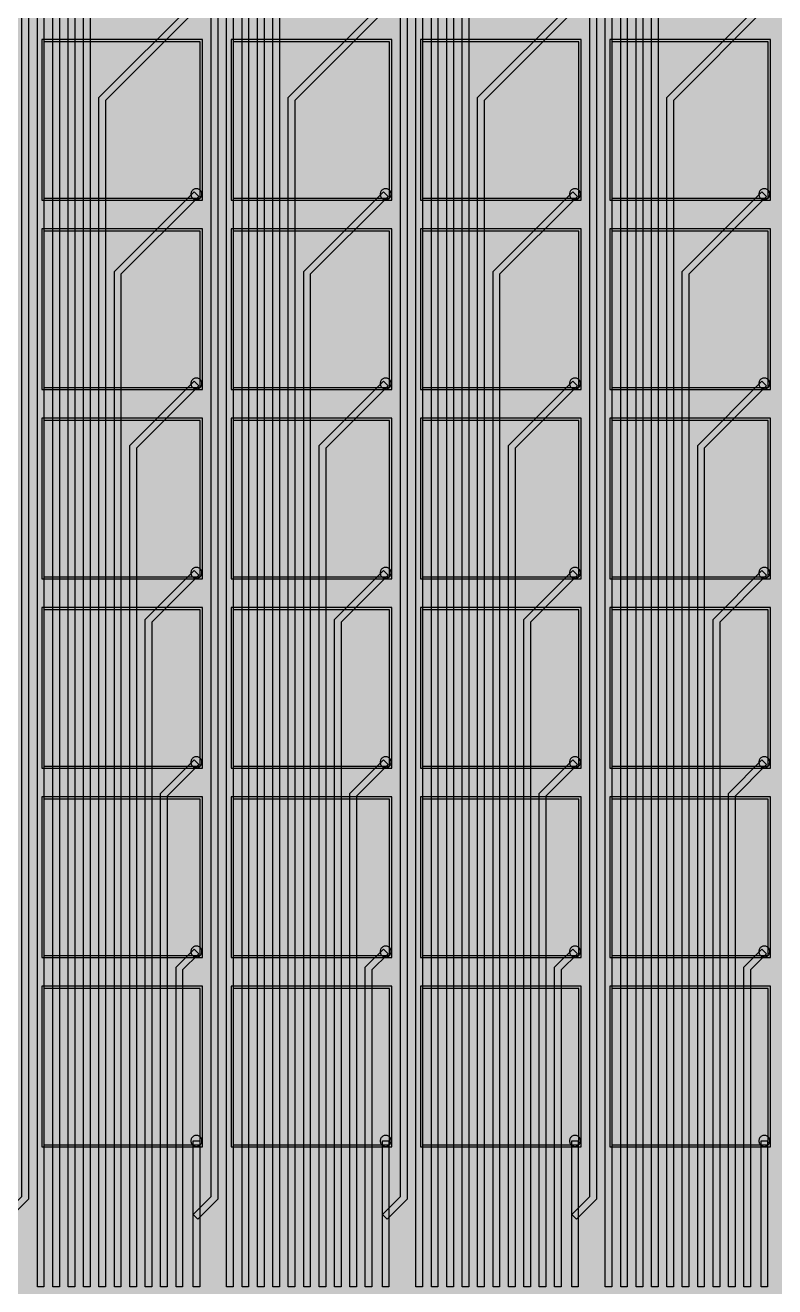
# Model space of a CAD drawing. Header units: metres. Extents: x -7220 to 10980, y -29667 to 1833.
# Drawn here: x 422 to 763, y 430 to 1003 of the extents above; entities that cross this region are included whole.
import ezdxf

# ---------------------------------------------------------------- set-up
doc = ezdxf.new("R2010")
doc.units = ezdxf.units.M
for name, color, linetype in [('Etching', 1, 'CONTINUOUS'), ('EtchingPad', 2, 'CONTINUOUS'), ('Metal1', 4, 'CONTINUOUS'), ('Metal2', 3, 'CONTINUOUS'), ('Polyimide', 7, 'CONTINUOUS')]:
    doc.layers.add(name, color=color, linetype=linetype)

msp = doc.modelspace()

# ---------------------------------------------------------------- hatches: boundary and pattern name
at = {"layer": 'Polyimide'}
msp.add_hatch(color=7, dxfattribs=at).paths.add_polyline_path([(4099.45, -13861.55), (4142.64, -14152.77), (4214.18, -14438.35), (4313.36, -14715.55), (4439.24, -14981.69), (4590.59, -15234.21), (4765.97, -15470.68), (4963.68, -15688.82), (5181.82, -15886.53), (5418.29, -16061.91), (5670.81, -16213.26), (5936.95, -16339.14), (6214.15, -16438.32), (6499.73, -16509.85), (6790.95, -16553.05), (7085, -16567.5), (9980.38, -16567.5), (10058.79, -16571.35), (10136.45, -16582.87), (10212.6, -16601.95), (10286.52, -16628.4), (10357.49, -16661.96), (10424.83, -16702.32), (10487.89, -16749.09), (10546.06, -16801.81), (10598.78, -16859.98), (10645.55, -16923.04), (10685.91, -16990.38), (10719.48, -17061.35), (10745.93, -17135.27), (10765, -17211.43), (10776.52, -17289.08), (10780.38, -17367.5), (10780.38, -21957.3), (10741.61, -22012.91), (10705.97, -22070.59), (10673.58, -22130.14), (10644.53, -22191.39), (10618.92, -22254.16), (10596.82, -22318.25), (10578.3, -22383.46), (10563.41, -22449.6), (10552.21, -22516.46), (10544.72, -22583.84), (10540.97, -22651.53), (10540.97, -22719.32), (10544.72, -22787.01), (10552.21, -22854.38), (10563.41, -22921.24), (10578.3, -22987.38), (10596.82, -23052.6), (10618.92, -23116.68), (10644.53, -23179.45), (10673.58, -23240.71), (10705.97, -23300.26), (10741.61, -23357.93), (10780.38, -23413.54), (10780.38, -28667.5), (10776.52, -28745.91), (10765, -28823.57), (10745.93, -28899.73), (10719.48, -28973.65), (10685.91, -29044.62), (10645.55, -29111.96), (10598.78, -29175.01), (10546.06, -29233.19), (10487.89, -29285.91), (10424.83, -29332.68), (10357.49, -29373.04), (10286.52, -29406.6), (10212.6, -29433.05), (10136.45, -29452.13), (10058.79, -29463.65), (9980.38, -29467.5), (-6219.63, -29467.5), (-6298.04, -29463.65), (-6375.7, -29452.13), (-6451.85, -29433.05), (-6525.77, -29406.6), (-6596.74, -29373.04), (-6664.08, -29332.68), (-6727.14, -29285.91), (-6785.31, -29233.19), (-6838.03, -29175.01), (-6884.8, -29111.96), (-6925.16, -29044.62), (-6958.73, -28973.65), (-6985.18, -28899.73), (-7004.25, -28823.57), (-7015.77, -28745.91), (-7019.63, -28667.5), (-7019.63, -23426.32), (-6979.36, -23370.07), (-6942.33, -23311.63), (-6908.66, -23251.2), (-6878.45, -23188.96), (-6851.81, -23125.12), (-6828.81, -23059.88), (-6809.53, -22993.44), (-6794.04, -22926.02), (-6782.37, -22857.83), (-6774.57, -22789.09), (-6770.67, -22720.02), (-6770.67, -22650.84), (-6774.57, -22581.77), (-6782.37, -22513.03), (-6794.04, -22444.84), (-6809.53, -22377.42), (-6828.81, -22310.98), (-6851.81, -22245.74), (-6878.45, -22181.89), (-6908.66, -22119.66), (-6942.33, -22059.22), (-6979.36, -22000.79), (-7019.63, -21944.54), (-7019.63, -17367.5), (-7015.77, -17289.08), (-7004.25, -17211.43), (-6985.18, -17135.27), (-6958.73, -17061.35), (-6925.16, -16990.38), (-6884.8, -16923.04), (-6838.03, -16859.98), (-6785.31, -16801.81), (-6727.14, -16749.09), (-6664.08, -16702.32), (-6596.74, -16661.96), (-6525.77, -16628.4), (-6451.85, -16601.95), (-6375.7, -16582.87), (-6298.04, -16571.35), (-6219.63, -16567.5), (-3314, -16567.5), (-3019.95, -16553.05), (-2728.73, -16509.85), (-2443.15, -16438.32), (-2165.95, -16339.14), (-1899.81, -16213.26), (-1647.29, -16061.91), (-1410.82, -15886.53), (-1192.68, -15688.82), (-994.97, -15470.68), (-819.59, -15234.21), (-668.24, -14981.69), (-542.36, -14715.55), (-443.18, -14438.35), (-371.64, -14152.77), (-328.45, -13861.55), (-314, -13567.5), (-314, -13373.48), (-317.45, -13328.11), (-327.72, -13283.78), (-344.58, -13241.52), (-367.63, -13202.3), (-396.35, -13167.01), (-430.08, -13136.47), (-468.03, -13111.38), (-509.35, -13092.32), (-509.35, -13092.32), (-578.18, -13061.27), (-642.2, -13021.24), (-700.26, -12972.96), (-751.3, -12917.31), (-794.39, -12855.3), (-828.74, -12788.06), (-853.73, -12716.8), (-868.91, -12642.84), (-874, -12567.5), (-868.91, -12492.16), (-853.73, -12418.19), (-828.74, -12346.94), (-794.39, -12279.7), (-751.3, -12217.69), (-700.26, -12162.04), (-642.2, -12113.76), (-578.18, -12073.73), (-509.35, -12042.68), (-509.35, -12042.68), (-468.03, -12023.62), (-430.08, -11998.53), (-396.35, -11967.99), (-367.63, -11932.7), (-344.58, -11893.47), (-327.72, -11851.21), (-317.45, -11806.89), (-314, -11761.52), (-314, -11074.31), (-317.45, -11028.94), (-327.72, -10984.62), (-344.58, -10942.36), (-367.63, -10903.13), (-396.35, -10867.84), (-430.08, -10837.3), (-468.03, -10812.21), (-509.35, -10793.16), (-509.35, -10793.16), (-578.18, -10762.1), (-642.2, -10722.07), (-700.26, -10673.8), (-751.3, -10618.15), (-794.39, -10556.13), (-828.74, -10488.89), (-853.73, -10417.64), (-868.91, -10343.67), (-874, -10268.33), (-868.91, -10192.99), (-853.73, -10119.03), (-828.74, -10047.77), (-794.39, -9980.53), (-751.3, -9918.52), (-700.26, -9862.87), (-642.2, -9814.59), (-578.18, -9774.56), (-509.35, -9743.51), (-509.35, -9743.51), (-468.03, -9724.45), (-430.08, -9699.36), (-396.35, -9668.82), (-367.63, -9633.53), (-344.58, -9594.31), (-327.72, -9552.05), (-317.45, -9507.72), (-314, -9462.35), (-314, -8775.14), (-317.45, -8729.78), (-327.72, -8685.45), (-344.58, -8643.19), (-367.63, -8603.96), (-396.35, -8568.68), (-430.08, -8538.14), (-468.03, -8513.05), (-509.35, -8493.99), (-509.35, -8493.99), (-578.18, -8462.94), (-642.2, -8422.91), (-700.26, -8374.63), (-751.3, -8318.98), (-794.39, -8256.97), (-828.74, -8189.73), (-853.73, -8118.47), (-868.91, -8044.5), (-874, -7969.17), (-868.91, -7893.83), (-853.73, -7819.86), (-828.74, -7748.61), (-794.39, -7681.36), (-751.3, -7619.35), (-700.26, -7563.7), (-642.2, -7515.42), (-578.18, -7475.4), (-509.35, -7444.34), (-509.35, -7444.34), (-468.03, -7425.28), (-430.08, -7400.2), (-396.35, -7369.66), (-367.63, -7334.37), (-344.58, -7295.14), (-327.72, -7252.88), (-317.45, -7208.56), (-314, -7163.19), (-314, -6475.98), (-317.45, -6430.61), (-327.72, -6386.29), (-344.58, -6344.02), (-367.63, -6304.8), (-396.35, -6269.51), (-430.08, -6238.97), (-468.03, -6213.88), (-509.35, -6194.82), (-509.35, -6194.82), (-578.18, -6163.77), (-642.2, -6123.74), (-700.26, -6075.46), (-751.3, -6019.81), (-794.39, -5957.8), (-828.74, -5890.56), (-853.73, -5819.31), (-868.91, -5745.34), (-874, -5670), (-868.91, -5594.66), (-853.73, -5520.69), (-828.74, -5449.44), (-794.39, -5382.2), (-751.3, -5320.19), (-700.26, -5264.54), (-642.2, -5216.26), (-578.18, -5176.23), (-509.35, -5145.18), (-509.35, -5145.18), (-468.03, -5126.12), (-430.08, -5101.03), (-396.35, -5070.49), (-367.63, -5035.2), (-344.58, -4995.98), (-327.72, -4953.71), (-317.45, -4909.39), (-314, -4864.02), (-314, 380), (-314, 1532.5), (-269, 1532.5), (-268.78, 1525.63), (-268.1, 1518.79), (-266.98, 1512.02), (-265.42, 1505.32), (-263.43, 1498.75), (-261.01, 1492.32), (-258.17, 1486.06), (-254.93, 1480), (-251.3, 1474.17), (-247.3, 1468.58), (-242.94, 1463.27), (-238.25, 1458.25), (-233.23, 1453.56), (-227.92, 1449.2), (-222.33, 1445.2), (-216.5, 1441.57), (-210.44, 1438.33), (-204.18, 1435.49), (-197.75, 1433.07), (-191.18, 1431.08), (-184.48, 1429.52), (-177.71, 1428.4), (-170.87, 1427.72), (-164, 1427.5), (-157.13, 1427.72), (-150.29, 1428.4), (-143.52, 1429.52), (-136.82, 1431.08), (-130.25, 1433.07), (-123.82, 1435.49), (-117.56, 1438.33), (-111.5, 1441.57), (-105.67, 1445.2), (-100.08, 1449.2), (-94.77, 1453.56), (-89.75, 1458.25), (-85.06, 1463.27), (-80.7, 1468.58), (-76.7, 1474.17), (-73.07, 1480), (-69.83, 1486.06), (-66.99, 1492.32), (-64.57, 1498.75), (-62.58, 1505.32), (-61.02, 1512.02), (-59.9, 1518.79), (-59.22, 1525.63), (-59, 1532.5), (1786, 1532.5), (3835, 1532.5), (3835.21, 1539.04), (3835.86, 1545.55), (3836.92, 1552.01), (3838.41, 1558.38), (3840.31, 1564.64), (3842.61, 1570.77), (3845.31, 1576.73), (3848.4, 1582.5), (3851.85, 1588.06), (3855.66, 1593.38), (3859.82, 1598.43), (3864.29, 1603.21), (3869.07, 1607.68), (3874.12, 1611.84), (3879.44, 1615.65), (3885, 1619.1), (3890.77, 1622.19), (3896.73, 1624.89), (3902.86, 1627.19), (3909.12, 1629.09), (3915.49, 1630.58), (3921.95, 1631.64), (3928.46, 1632.29), (3935, 1632.5), (3941.54, 1632.29), (3948.05, 1631.64), (3954.51, 1630.58), (3960.88, 1629.09), (3967.14, 1627.19), (3973.27, 1624.89), (3979.23, 1622.19), (3985, 1619.1), (3990.56, 1615.65), (3995.88, 1611.84), (4000.93, 1607.68), (4005.71, 1603.21), (4010.18, 1598.43), (4014.34, 1593.38), (4018.15, 1588.06), (4021.6, 1582.5), (4024.69, 1576.73), (4027.39, 1570.77), (4029.69, 1564.64), (4031.59, 1558.38), (4033.08, 1552.01), (4034.14, 1545.55), (4034.79, 1539.04), (4035, 1532.5), (4085, 1532.5), (4085, 380), (4085, 330), (4085, -4864.02), (4088.45, -4909.39), (4098.72, -4953.71), (4115.58, -4995.98), (4138.63, -5035.2), (4167.35, -5070.49), (4201.08, -5101.03), (4239.03, -5126.12), (4280.35, -5145.18), (4280.35, -5145.18), (4349.18, -5176.23), (4413.2, -5216.26), (4471.26, -5264.54), (4522.3, -5320.19), (4565.39, -5382.2), (4599.74, -5449.44), (4624.73, -5520.69), (4639.91, -5594.66), (4645, -5670), (4639.91, -5745.34), (4624.73, -5819.31), (4599.74, -5890.56), (4565.39, -5957.8), (4522.3, -6019.81), (4471.26, -6075.46), (4413.2, -6123.74), (4349.18, -6163.77), (4280.35, -6194.82), (4239.03, -6213.88), (4201.08, -6238.97), (4167.35, -6269.51), (4138.63, -6304.8), (4115.58, -6344.02), (4098.72, -6386.29), (4088.45, -6430.61), (4085, -6475.98), (4085, -13567.5), (4099.45, -13861.55)])

# ---------------------------------------------------------------- linework, layer by layer
at = {"layer": 'Etching'}
for points in [[(497.75, 926.25), (497.77, 925.92), (497.84, 925.6), (497.94, 925.29), (498.08, 925), (498.27, 924.73), (498.48, 924.48), (498.73, 924.27), (499, 924.08), (499.29, 923.94), (499.6, 923.84), (499.92, 923.77), (500.25, 923.75), (500.58, 923.77), (500.9, 923.84), (501.21, 923.94), (501.5, 924.08), (501.77, 924.27), (502.02, 924.48), (502.23, 924.73), (502.42, 925), (502.56, 925.29), (502.66, 925.6), (502.73, 925.92), (502.75, 926.25), (502.73, 926.58), (502.66, 926.9), (502.56, 927.21), (502.42, 927.5), (502.23, 927.77), (502.02, 928.02), (501.77, 928.23), (501.5, 928.42), (501.21, 928.56), (500.9, 928.66), (500.58, 928.73), (500.25, 928.75), (499.92, 928.73), (499.6, 928.66), (499.29, 928.56), (499, 928.42), (498.73, 928.23), (498.48, 928.02), (498.27, 927.77), (498.08, 927.5), (497.94, 927.21), (497.84, 926.9), (497.77, 926.58), (497.75, 926.25)], [(583.75, 926.25), (583.77, 925.92), (583.84, 925.6), (583.94, 925.29), (584.08, 925), (584.27, 924.73), (584.48, 924.48), (584.73, 924.27), (585, 924.08), (585.29, 923.94), (585.6, 923.84), (585.92, 923.77), (586.25, 923.75), (586.58, 923.77), (586.9, 923.84), (587.21, 923.94), (587.5, 924.08), (587.77, 924.27), (588.02, 924.48), (588.23, 924.73), (588.42, 925), (588.56, 925.29), (588.66, 925.6), (588.73, 925.92), (588.75, 926.25), (588.73, 926.58), (588.66, 926.9), (588.56, 927.21), (588.42, 927.5), (588.23, 927.77), (588.02, 928.02), (587.77, 928.23), (587.5, 928.42), (587.21, 928.56), (586.9, 928.66), (586.58, 928.73), (586.25, 928.75), (585.92, 928.73), (585.6, 928.66), (585.29, 928.56), (585, 928.42), (584.73, 928.23), (584.48, 928.02), (584.27, 927.77), (584.08, 927.5), (583.94, 927.21), (583.84, 926.9), (583.77, 926.58), (583.75, 926.25)], [(669.75, 926.25), (669.77, 925.92), (669.84, 925.6), (669.94, 925.29), (670.08, 925), (670.27, 924.73), (670.48, 924.48), (670.73, 924.27), (671, 924.08), (671.29, 923.94), (671.6, 923.84), (671.92, 923.77), (672.25, 923.75), (672.58, 923.77), (672.9, 923.84), (673.21, 923.94), (673.5, 924.08), (673.77, 924.27), (674.02, 924.48), (674.23, 924.73), (674.42, 925), (674.56, 925.29), (674.66, 925.6), (674.73, 925.92), (674.75, 926.25), (674.73, 926.58), (674.66, 926.9), (674.56, 927.21), (674.42, 927.5), (674.23, 927.77), (674.02, 928.02), (673.77, 928.23), (673.5, 928.42), (673.21, 928.56), (672.9, 928.66), (672.58, 928.73), (672.25, 928.75), (671.92, 928.73), (671.6, 928.66), (671.29, 928.56), (671, 928.42), (670.73, 928.23), (670.48, 928.02), (670.27, 927.77), (670.08, 927.5), (669.94, 927.21), (669.84, 926.9), (669.77, 926.58), (669.75, 926.25)], [(755.75, 926.25), (755.77, 925.92), (755.84, 925.6), (755.94, 925.29), (756.08, 925), (756.27, 924.73), (756.48, 924.48), (756.73, 924.27), (757, 924.08), (757.29, 923.94), (757.6, 923.84), (757.92, 923.77), (758.25, 923.75), (758.58, 923.77), (758.9, 923.84), (759.21, 923.94), (759.5, 924.08), (759.77, 924.27), (760.02, 924.48), (760.23, 924.73), (760.42, 925), (760.56, 925.29), (760.66, 925.6), (760.73, 925.92), (760.75, 926.25), (760.73, 926.58), (760.66, 926.9), (760.56, 927.21), (760.42, 927.5), (760.23, 927.77), (760.02, 928.02), (759.77, 928.23), (759.5, 928.42), (759.21, 928.56), (758.9, 928.66), (758.58, 928.73), (758.25, 928.75), (757.92, 928.73), (757.6, 928.66), (757.29, 928.56), (757, 928.42), (756.73, 928.23), (756.48, 928.02), (756.27, 927.77), (756.08, 927.5), (755.94, 927.21), (755.84, 926.9), (755.77, 926.58), (755.75, 926.25)], [(497.75, 840.25), (497.77, 839.92), (497.84, 839.6), (497.94, 839.29), (498.08, 839), (498.27, 838.73), (498.48, 838.48), (498.73, 838.27), (499, 838.08), (499.29, 837.94), (499.6, 837.84), (499.92, 837.77), (500.25, 837.75), (500.58, 837.77), (500.9, 837.84), (501.21, 837.94), (501.5, 838.08), (501.77, 838.27), (502.02, 838.48), (502.23, 838.73), (502.42, 839), (502.56, 839.29), (502.66, 839.6), (502.73, 839.92), (502.75, 840.25), (502.73, 840.58), (502.66, 840.9), (502.56, 841.21), (502.42, 841.5), (502.23, 841.77), (502.02, 842.02), (501.77, 842.23), (501.5, 842.42), (501.21, 842.56), (500.9, 842.66), (500.58, 842.73), (500.25, 842.75), (499.92, 842.73), (499.6, 842.66), (499.29, 842.56), (499, 842.42), (498.73, 842.23), (498.48, 842.02), (498.27, 841.77), (498.08, 841.5), (497.94, 841.21), (497.84, 840.9), (497.77, 840.58), (497.75, 840.25)], [(583.75, 840.25), (583.77, 839.92), (583.84, 839.6), (583.94, 839.29), (584.08, 839), (584.27, 838.73), (584.48, 838.48), (584.73, 838.27), (585, 838.08), (585.29, 837.94), (585.6, 837.84), (585.92, 837.77), (586.25, 837.75), (586.58, 837.77), (586.9, 837.84), (587.21, 837.94), (587.5, 838.08), (587.77, 838.27), (588.02, 838.48), (588.23, 838.73), (588.42, 839), (588.56, 839.29), (588.66, 839.6), (588.73, 839.92), (588.75, 840.25), (588.73, 840.58), (588.66, 840.9), (588.56, 841.21), (588.42, 841.5), (588.23, 841.77), (588.02, 842.02), (587.77, 842.23), (587.5, 842.42), (587.21, 842.56), (586.9, 842.66), (586.58, 842.73), (586.25, 842.75), (585.92, 842.73), (585.6, 842.66), (585.29, 842.56), (585, 842.42), (584.73, 842.23), (584.48, 842.02), (584.27, 841.77), (584.08, 841.5), (583.94, 841.21), (583.84, 840.9), (583.77, 840.58), (583.75, 840.25)], [(669.75, 840.25), (669.77, 839.92), (669.84, 839.6), (669.94, 839.29), (670.08, 839), (670.27, 838.73), (670.48, 838.48), (670.73, 838.27), (671, 838.08), (671.29, 837.94), (671.6, 837.84), (671.92, 837.77), (672.25, 837.75), (672.58, 837.77), (672.9, 837.84), (673.21, 837.94), (673.5, 838.08), (673.77, 838.27), (674.02, 838.48), (674.23, 838.73), (674.42, 839), (674.56, 839.29), (674.66, 839.6), (674.73, 839.92), (674.75, 840.25), (674.73, 840.58), (674.66, 840.9), (674.56, 841.21), (674.42, 841.5), (674.23, 841.77), (674.02, 842.02), (673.77, 842.23), (673.5, 842.42), (673.21, 842.56), (672.9, 842.66), (672.58, 842.73), (672.25, 842.75), (671.92, 842.73), (671.6, 842.66), (671.29, 842.56), (671, 842.42), (670.73, 842.23), (670.48, 842.02), (670.27, 841.77), (670.08, 841.5), (669.94, 841.21), (669.84, 840.9), (669.77, 840.58), (669.75, 840.25)], [(755.75, 840.25), (755.77, 839.92), (755.84, 839.6), (755.94, 839.29), (756.08, 839), (756.27, 838.73), (756.48, 838.48), (756.73, 838.27), (757, 838.08), (757.29, 837.94), (757.6, 837.84), (757.92, 837.77), (758.25, 837.75), (758.58, 837.77), (758.9, 837.84), (759.21, 837.94), (759.5, 838.08), (759.77, 838.27), (760.02, 838.48), (760.23, 838.73), (760.42, 839), (760.56, 839.29), (760.66, 839.6), (760.73, 839.92), (760.75, 840.25), (760.73, 840.58), (760.66, 840.9), (760.56, 841.21), (760.42, 841.5), (760.23, 841.77), (760.02, 842.02), (759.77, 842.23), (759.5, 842.42), (759.21, 842.56), (758.9, 842.66), (758.58, 842.73), (758.25, 842.75), (757.92, 842.73), (757.6, 842.66), (757.29, 842.56), (757, 842.42), (756.73, 842.23), (756.48, 842.02), (756.27, 841.77), (756.08, 841.5), (755.94, 841.21), (755.84, 840.9), (755.77, 840.58), (755.75, 840.25)], [(497.75, 754.25), (497.77, 753.92), (497.84, 753.6), (497.94, 753.29), (498.08, 753), (498.27, 752.73), (498.48, 752.48), (498.73, 752.27), (499, 752.08), (499.29, 751.94), (499.6, 751.84), (499.92, 751.77), (500.25, 751.75), (500.58, 751.77), (500.9, 751.84), (501.21, 751.94), (501.5, 752.08), (501.77, 752.27), (502.02, 752.48), (502.23, 752.73), (502.42, 753), (502.56, 753.29), (502.66, 753.6), (502.73, 753.92), (502.75, 754.25), (502.73, 754.58), (502.66, 754.9), (502.56, 755.21), (502.42, 755.5), (502.23, 755.77), (502.02, 756.02), (501.77, 756.23), (501.5, 756.42), (501.21, 756.56), (500.9, 756.66), (500.58, 756.73), (500.25, 756.75), (499.92, 756.73), (499.6, 756.66), (499.29, 756.56), (499, 756.42), (498.73, 756.23), (498.48, 756.02), (498.27, 755.77), (498.08, 755.5), (497.94, 755.21), (497.84, 754.9), (497.77, 754.58), (497.75, 754.25)], [(583.75, 754.25), (583.77, 753.92), (583.84, 753.6), (583.94, 753.29), (584.08, 753), (584.27, 752.73), (584.48, 752.48), (584.73, 752.27), (585, 752.08), (585.29, 751.94), (585.6, 751.84), (585.92, 751.77), (586.25, 751.75), (586.58, 751.77), (586.9, 751.84), (587.21, 751.94), (587.5, 752.08), (587.77, 752.27), (588.02, 752.48), (588.23, 752.73), (588.42, 753), (588.56, 753.29), (588.66, 753.6), (588.73, 753.92), (588.75, 754.25), (588.73, 754.58), (588.66, 754.9), (588.56, 755.21), (588.42, 755.5), (588.23, 755.77), (588.02, 756.02), (587.77, 756.23), (587.5, 756.42), (587.21, 756.56), (586.9, 756.66), (586.58, 756.73), (586.25, 756.75), (585.92, 756.73), (585.6, 756.66), (585.29, 756.56), (585, 756.42), (584.73, 756.23), (584.48, 756.02), (584.27, 755.77), (584.08, 755.5), (583.94, 755.21), (583.84, 754.9), (583.77, 754.58), (583.75, 754.25)], [(669.75, 754.25), (669.77, 753.92), (669.84, 753.6), (669.94, 753.29), (670.08, 753), (670.27, 752.73), (670.48, 752.48), (670.73, 752.27), (671, 752.08), (671.29, 751.94), (671.6, 751.84), (671.92, 751.77), (672.25, 751.75), (672.58, 751.77), (672.9, 751.84), (673.21, 751.94), (673.5, 752.08), (673.77, 752.27), (674.02, 752.48), (674.23, 752.73), (674.42, 753), (674.56, 753.29), (674.66, 753.6), (674.73, 753.92), (674.75, 754.25), (674.73, 754.58), (674.66, 754.9), (674.56, 755.21), (674.42, 755.5), (674.23, 755.77), (674.02, 756.02), (673.77, 756.23), (673.5, 756.42), (673.21, 756.56), (672.9, 756.66), (672.58, 756.73), (672.25, 756.75), (671.92, 756.73), (671.6, 756.66), (671.29, 756.56), (671, 756.42), (670.73, 756.23), (670.48, 756.02), (670.27, 755.77), (670.08, 755.5), (669.94, 755.21), (669.84, 754.9), (669.77, 754.58), (669.75, 754.25)], [(755.75, 754.25), (755.77, 753.92), (755.84, 753.6), (755.94, 753.29), (756.08, 753), (756.27, 752.73), (756.48, 752.48), (756.73, 752.27), (757, 752.08), (757.29, 751.94), (757.6, 751.84), (757.92, 751.77), (758.25, 751.75), (758.58, 751.77), (758.9, 751.84), (759.21, 751.94), (759.5, 752.08), (759.77, 752.27), (760.02, 752.48), (760.23, 752.73), (760.42, 753), (760.56, 753.29), (760.66, 753.6), (760.73, 753.92), (760.75, 754.25), (760.73, 754.58), (760.66, 754.9), (760.56, 755.21), (760.42, 755.5), (760.23, 755.77), (760.02, 756.02), (759.77, 756.23), (759.5, 756.42), (759.21, 756.56), (758.9, 756.66), (758.58, 756.73), (758.25, 756.75), (757.92, 756.73), (757.6, 756.66), (757.29, 756.56), (757, 756.42), (756.73, 756.23), (756.48, 756.02), (756.27, 755.77), (756.08, 755.5), (755.94, 755.21), (755.84, 754.9), (755.77, 754.58), (755.75, 754.25)], [(497.75, 668.25), (497.77, 667.92), (497.84, 667.6), (497.94, 667.29), (498.08, 667), (498.27, 666.73), (498.48, 666.48), (498.73, 666.27), (499, 666.08), (499.29, 665.94), (499.6, 665.84), (499.92, 665.77), (500.25, 665.75), (500.58, 665.77), (500.9, 665.84), (501.21, 665.94), (501.5, 666.08), (501.77, 666.27), (502.02, 666.48), (502.23, 666.73), (502.42, 667), (502.56, 667.29), (502.66, 667.6), (502.73, 667.92), (502.75, 668.25), (502.73, 668.58), (502.66, 668.9), (502.56, 669.21), (502.42, 669.5), (502.23, 669.77), (502.02, 670.02), (501.77, 670.23), (501.5, 670.42), (501.21, 670.56), (500.9, 670.66), (500.58, 670.73), (500.25, 670.75), (499.92, 670.73), (499.6, 670.66), (499.29, 670.56), (499, 670.42), (498.73, 670.23), (498.48, 670.02), (498.27, 669.77), (498.08, 669.5), (497.94, 669.21), (497.84, 668.9), (497.77, 668.58), (497.75, 668.25)], [(583.75, 668.25), (583.77, 667.92), (583.84, 667.6), (583.94, 667.29), (584.08, 667), (584.27, 666.73), (584.48, 666.48), (584.73, 666.27), (585, 666.08), (585.29, 665.94), (585.6, 665.84), (585.92, 665.77), (586.25, 665.75), (586.58, 665.77), (586.9, 665.84), (587.21, 665.94), (587.5, 666.08), (587.77, 666.27), (588.02, 666.48), (588.23, 666.73), (588.42, 667), (588.56, 667.29), (588.66, 667.6), (588.73, 667.92), (588.75, 668.25), (588.73, 668.58), (588.66, 668.9), (588.56, 669.21), (588.42, 669.5), (588.23, 669.77), (588.02, 670.02), (587.77, 670.23), (587.5, 670.42), (587.21, 670.56), (586.9, 670.66), (586.58, 670.73), (586.25, 670.75), (585.92, 670.73), (585.6, 670.66), (585.29, 670.56), (585, 670.42), (584.73, 670.23), (584.48, 670.02), (584.27, 669.77), (584.08, 669.5), (583.94, 669.21), (583.84, 668.9), (583.77, 668.58), (583.75, 668.25)], [(669.75, 668.25), (669.77, 667.92), (669.84, 667.6), (669.94, 667.29), (670.08, 667), (670.27, 666.73), (670.48, 666.48), (670.73, 666.27), (671, 666.08), (671.29, 665.94), (671.6, 665.84), (671.92, 665.77), (672.25, 665.75), (672.58, 665.77), (672.9, 665.84), (673.21, 665.94), (673.5, 666.08), (673.77, 666.27), (674.02, 666.48), (674.23, 666.73), (674.42, 667), (674.56, 667.29), (674.66, 667.6), (674.73, 667.92), (674.75, 668.25), (674.73, 668.58), (674.66, 668.9), (674.56, 669.21), (674.42, 669.5), (674.23, 669.77), (674.02, 670.02), (673.77, 670.23), (673.5, 670.42), (673.21, 670.56), (672.9, 670.66), (672.58, 670.73), (672.25, 670.75), (671.92, 670.73), (671.6, 670.66), (671.29, 670.56), (671, 670.42), (670.73, 670.23), (670.48, 670.02), (670.27, 669.77), (670.08, 669.5), (669.94, 669.21), (669.84, 668.9), (669.77, 668.58), (669.75, 668.25)], [(755.75, 668.25), (755.77, 667.92), (755.84, 667.6), (755.94, 667.29), (756.08, 667), (756.27, 666.73), (756.48, 666.48), (756.73, 666.27), (757, 666.08), (757.29, 665.94), (757.6, 665.84), (757.92, 665.77), (758.25, 665.75), (758.58, 665.77), (758.9, 665.84), (759.21, 665.94), (759.5, 666.08), (759.77, 666.27), (760.02, 666.48), (760.23, 666.73), (760.42, 667), (760.56, 667.29), (760.66, 667.6), (760.73, 667.92), (760.75, 668.25), (760.73, 668.58), (760.66, 668.9), (760.56, 669.21), (760.42, 669.5), (760.23, 669.77), (760.02, 670.02), (759.77, 670.23), (759.5, 670.42), (759.21, 670.56), (758.9, 670.66), (758.58, 670.73), (758.25, 670.75), (757.92, 670.73), (757.6, 670.66), (757.29, 670.56), (757, 670.42), (756.73, 670.23), (756.48, 670.02), (756.27, 669.77), (756.08, 669.5), (755.94, 669.21), (755.84, 668.9), (755.77, 668.58), (755.75, 668.25)], [(497.75, 582.25), (497.77, 581.92), (497.84, 581.6), (497.94, 581.29), (498.08, 581), (498.27, 580.73), (498.48, 580.48), (498.73, 580.27), (499, 580.08), (499.29, 579.94), (499.6, 579.84), (499.92, 579.77), (500.25, 579.75), (500.58, 579.77), (500.9, 579.84), (501.21, 579.94), (501.5, 580.08), (501.77, 580.27), (502.02, 580.48), (502.23, 580.73), (502.42, 581), (502.56, 581.29), (502.66, 581.6), (502.73, 581.92), (502.75, 582.25), (502.73, 582.58), (502.66, 582.9), (502.56, 583.21), (502.42, 583.5), (502.23, 583.77), (502.02, 584.02), (501.77, 584.23), (501.5, 584.42), (501.21, 584.56), (500.9, 584.66), (500.58, 584.73), (500.25, 584.75), (499.92, 584.73), (499.6, 584.66), (499.29, 584.56), (499, 584.42), (498.73, 584.23), (498.48, 584.02), (498.27, 583.77), (498.08, 583.5), (497.94, 583.21), (497.84, 582.9), (497.77, 582.58), (497.75, 582.25)], [(583.75, 582.25), (583.77, 581.92), (583.84, 581.6), (583.94, 581.29), (584.08, 581), (584.27, 580.73), (584.48, 580.48), (584.73, 580.27), (585, 580.08), (585.29, 579.94), (585.6, 579.84), (585.92, 579.77), (586.25, 579.75), (586.58, 579.77), (586.9, 579.84), (587.21, 579.94), (587.5, 580.08), (587.77, 580.27), (588.02, 580.48), (588.23, 580.73), (588.42, 581), (588.56, 581.29), (588.66, 581.6), (588.73, 581.92), (588.75, 582.25), (588.73, 582.58), (588.66, 582.9), (588.56, 583.21), (588.42, 583.5), (588.23, 583.77), (588.02, 584.02), (587.77, 584.23), (587.5, 584.42), (587.21, 584.56), (586.9, 584.66), (586.58, 584.73), (586.25, 584.75), (585.92, 584.73), (585.6, 584.66), (585.29, 584.56), (585, 584.42), (584.73, 584.23), (584.48, 584.02), (584.27, 583.77), (584.08, 583.5), (583.94, 583.21), (583.84, 582.9), (583.77, 582.58), (583.75, 582.25)], [(669.75, 582.25), (669.77, 581.92), (669.84, 581.6), (669.94, 581.29), (670.08, 581), (670.27, 580.73), (670.48, 580.48), (670.73, 580.27), (671, 580.08), (671.29, 579.94), (671.6, 579.84), (671.92, 579.77), (672.25, 579.75), (672.58, 579.77), (672.9, 579.84), (673.21, 579.94), (673.5, 580.08), (673.77, 580.27), (674.02, 580.48), (674.23, 580.73), (674.42, 581), (674.56, 581.29), (674.66, 581.6), (674.73, 581.92), (674.75, 582.25), (674.73, 582.58), (674.66, 582.9), (674.56, 583.21), (674.42, 583.5), (674.23, 583.77), (674.02, 584.02), (673.77, 584.23), (673.5, 584.42), (673.21, 584.56), (672.9, 584.66), (672.58, 584.73), (672.25, 584.75), (671.92, 584.73), (671.6, 584.66), (671.29, 584.56), (671, 584.42), (670.73, 584.23), (670.48, 584.02), (670.27, 583.77), (670.08, 583.5), (669.94, 583.21), (669.84, 582.9), (669.77, 582.58), (669.75, 582.25)], [(755.75, 582.25), (755.77, 581.92), (755.84, 581.6), (755.94, 581.29), (756.08, 581), (756.27, 580.73), (756.48, 580.48), (756.73, 580.27), (757, 580.08), (757.29, 579.94), (757.6, 579.84), (757.92, 579.77), (758.25, 579.75), (758.58, 579.77), (758.9, 579.84), (759.21, 579.94), (759.5, 580.08), (759.77, 580.27), (760.02, 580.48), (760.23, 580.73), (760.42, 581), (760.56, 581.29), (760.66, 581.6), (760.73, 581.92), (760.75, 582.25), (760.73, 582.58), (760.66, 582.9), (760.56, 583.21), (760.42, 583.5), (760.23, 583.77), (760.02, 584.02), (759.77, 584.23), (759.5, 584.42), (759.21, 584.56), (758.9, 584.66), (758.58, 584.73), (758.25, 584.75), (757.92, 584.73), (757.6, 584.66), (757.29, 584.56), (757, 584.42), (756.73, 584.23), (756.48, 584.02), (756.27, 583.77), (756.08, 583.5), (755.94, 583.21), (755.84, 582.9), (755.77, 582.58), (755.75, 582.25)], [(497.75, 496.25), (497.77, 495.92), (497.84, 495.6), (497.94, 495.29), (498.08, 495), (498.27, 494.73), (498.48, 494.48), (498.73, 494.27), (499, 494.08), (499.29, 493.94), (499.6, 493.84), (499.92, 493.77), (500.25, 493.75), (500.58, 493.77), (500.9, 493.84), (501.21, 493.94), (501.5, 494.08), (501.77, 494.27), (502.02, 494.48), (502.23, 494.73), (502.42, 495), (502.56, 495.29), (502.66, 495.6), (502.73, 495.92), (502.75, 496.25), (502.73, 496.58), (502.66, 496.9), (502.56, 497.21), (502.42, 497.5), (502.23, 497.77), (502.02, 498.02), (501.77, 498.23), (501.5, 498.42), (501.21, 498.56), (500.9, 498.66), (500.58, 498.73), (500.25, 498.75), (499.92, 498.73), (499.6, 498.66), (499.29, 498.56), (499, 498.42), (498.73, 498.23), (498.48, 498.02), (498.27, 497.77), (498.08, 497.5), (497.94, 497.21), (497.84, 496.9), (497.77, 496.58), (497.75, 496.25)], [(583.75, 496.25), (583.77, 495.92), (583.84, 495.6), (583.94, 495.29), (584.08, 495), (584.27, 494.73), (584.48, 494.48), (584.73, 494.27), (585, 494.08), (585.29, 493.94), (585.6, 493.84), (585.92, 493.77), (586.25, 493.75), (586.58, 493.77), (586.9, 493.84), (587.21, 493.94), (587.5, 494.08), (587.77, 494.27), (588.02, 494.48), (588.23, 494.73), (588.42, 495), (588.56, 495.29), (588.66, 495.6), (588.73, 495.92), (588.75, 496.25), (588.73, 496.58), (588.66, 496.9), (588.56, 497.21), (588.42, 497.5), (588.23, 497.77), (588.02, 498.02), (587.77, 498.23), (587.5, 498.42), (587.21, 498.56), (586.9, 498.66), (586.58, 498.73), (586.25, 498.75), (585.92, 498.73), (585.6, 498.66), (585.29, 498.56), (585, 498.42), (584.73, 498.23), (584.48, 498.02), (584.27, 497.77), (584.08, 497.5), (583.94, 497.21), (583.84, 496.9), (583.77, 496.58), (583.75, 496.25)], [(669.75, 496.25), (669.77, 495.92), (669.84, 495.6), (669.94, 495.29), (670.08, 495), (670.27, 494.73), (670.48, 494.48), (670.73, 494.27), (671, 494.08), (671.29, 493.94), (671.6, 493.84), (671.92, 493.77), (672.25, 493.75), (672.58, 493.77), (672.9, 493.84), (673.21, 493.94), (673.5, 494.08), (673.77, 494.27), (674.02, 494.48), (674.23, 494.73), (674.42, 495), (674.56, 495.29), (674.66, 495.6), (674.73, 495.92), (674.75, 496.25), (674.73, 496.58), (674.66, 496.9), (674.56, 497.21), (674.42, 497.5), (674.23, 497.77), (674.02, 498.02), (673.77, 498.23), (673.5, 498.42), (673.21, 498.56), (672.9, 498.66), (672.58, 498.73), (672.25, 498.75), (671.92, 498.73), (671.6, 498.66), (671.29, 498.56), (671, 498.42), (670.73, 498.23), (670.48, 498.02), (670.27, 497.77), (670.08, 497.5), (669.94, 497.21), (669.84, 496.9), (669.77, 496.58), (669.75, 496.25)], [(755.75, 496.25), (755.77, 495.92), (755.84, 495.6), (755.94, 495.29), (756.08, 495), (756.27, 494.73), (756.48, 494.48), (756.73, 494.27), (757, 494.08), (757.29, 493.94), (757.6, 493.84), (757.92, 493.77), (758.25, 493.75), (758.58, 493.77), (758.9, 493.84), (759.21, 493.94), (759.5, 494.08), (759.77, 494.27), (760.02, 494.48), (760.23, 494.73), (760.42, 495), (760.56, 495.29), (760.66, 495.6), (760.73, 495.92), (760.75, 496.25), (760.73, 496.58), (760.66, 496.9), (760.56, 497.21), (760.42, 497.5), (760.23, 497.77), (760.02, 498.02), (759.77, 498.23), (759.5, 498.42), (759.21, 498.56), (758.9, 498.66), (758.58, 498.73), (758.25, 498.75), (757.92, 498.73), (757.6, 498.66), (757.29, 498.56), (757, 498.42), (756.73, 498.23), (756.48, 498.02), (756.27, 497.77), (756.08, 497.5), (755.94, 497.21), (755.84, 496.9), (755.77, 496.58), (755.75, 496.25)]]:
    msp.add_lwpolyline(points, close=True, dxfattribs=at)
at = {"layer": 'EtchingPad'}
for points in [[(502, 995.5), (431, 995.5), (431, 924.5), (502, 924.5), (502, 995.5)], [(588, 995.5), (517, 995.5), (517, 924.5), (588, 924.5), (588, 995.5)], [(674, 995.5), (603, 995.5), (603, 924.5), (674, 924.5), (674, 995.5)], [(760, 995.5), (689, 995.5), (689, 924.5), (760, 924.5), (760, 995.5)], [(502, 909.5), (431, 909.5), (431, 838.5), (502, 838.5), (502, 909.5)], [(588, 909.5), (517, 909.5), (517, 838.5), (588, 838.5), (588, 909.5)], [(674, 909.5), (603, 909.5), (603, 838.5), (674, 838.5), (674, 909.5)], [(760, 909.5), (689, 909.5), (689, 838.5), (760, 838.5), (760, 909.5)], [(502, 823.5), (431, 823.5), (431, 752.5), (502, 752.5), (502, 823.5)], [(588, 823.5), (517, 823.5), (517, 752.5), (588, 752.5), (588, 823.5)], [(674, 823.5), (603, 823.5), (603, 752.5), (674, 752.5), (674, 823.5)], [(760, 823.5), (689, 823.5), (689, 752.5), (760, 752.5), (760, 823.5)], [(502, 737.5), (431, 737.5), (431, 666.5), (502, 666.5), (502, 737.5)], [(588, 737.5), (517, 737.5), (517, 666.5), (588, 666.5), (588, 737.5)], [(674, 737.5), (603, 737.5), (603, 666.5), (674, 666.5), (674, 737.5)], [(760, 737.5), (689, 737.5), (689, 666.5), (760, 666.5), (760, 737.5)], [(502, 651.5), (431, 651.5), (431, 580.5), (502, 580.5), (502, 651.5)], [(588, 651.5), (517, 651.5), (517, 580.5), (588, 580.5), (588, 651.5)], [(674, 651.5), (603, 651.5), (603, 580.5), (674, 580.5), (674, 651.5)], [(760, 651.5), (689, 651.5), (689, 580.5), (760, 580.5), (760, 651.5)], [(502, 565.5), (431, 565.5), (431, 494.5), (502, 494.5), (502, 565.5)], [(588, 565.5), (517, 565.5), (517, 494.5), (588, 494.5), (588, 565.5)], [(674, 565.5), (603, 565.5), (603, 494.5), (674, 494.5), (674, 565.5)], [(760, 565.5), (689, 565.5), (689, 494.5), (760, 494.5), (760, 565.5)]]:
    msp.add_lwpolyline(points, close=True, dxfattribs=at)
at = {"layer": 'Metal1'}
for points in [[(501.31, 1441.19), (424, 1363.88), (424, 469.81), (414.88, 460.69), (412.76, 462.81), (421, 471.05), (421, 1365.12), (499.19, 1443.31)], [(587.31, 1441.19), (510, 1363.88), (510, 469.81), (500.88, 460.69), (498.76, 462.81), (507, 471.05), (507, 1365.12), (585.19, 1443.31)], [(673.31, 1441.19), (596, 1363.88), (596, 469.81), (586.88, 460.69), (584.76, 462.81), (593, 471.05), (593, 1365.12), (671.19, 1443.31)], [(759.31, 1441.19), (682, 1363.88), (682, 469.81), (672.88, 460.69), (670.76, 462.81), (679, 471.05), (679, 1365.12), (757.19, 1443.31)], [(428, 430), (428, 1286.12), (499.19, 1357.31), (501.31, 1355.19), (431, 1284.88), (431, 430)], [(514, 430), (514, 1286.12), (585.19, 1357.31), (587.31, 1355.19), (517, 1284.88), (517, 430)], [(600, 430), (600, 1286.12), (671.19, 1357.31), (673.31, 1355.19), (603, 1284.88), (603, 430)], [(686, 430), (686, 1286.12), (757.19, 1357.31), (759.31, 1355.19), (689, 1284.88), (689, 430)], [(435, 430), (435, 1207.12), (499.19, 1271.31), (501.31, 1269.19), (438, 1205.88), (438, 430)], [(521, 430), (521, 1207.12), (585.19, 1271.31), (587.31, 1269.19), (524, 1205.88), (524, 430)], [(607, 430), (607, 1207.12), (671.19, 1271.31), (673.31, 1269.19), (610, 1205.88), (610, 430)], [(693, 430), (693, 1207.12), (757.19, 1271.31), (759.31, 1269.19), (696, 1205.88), (696, 430)], [(442, 430), (442, 1128.12), (499.19, 1185.31), (501.31, 1183.19), (445, 1126.88), (445, 430)], [(528, 430), (528, 1128.12), (585.19, 1185.31), (587.31, 1183.19), (531, 1126.88), (531, 430)], [(614, 430), (614, 1128.12), (671.19, 1185.31), (673.31, 1183.19), (617, 1126.88), (617, 430)], [(700, 430), (700, 1128.12), (757.19, 1185.31), (759.31, 1183.19), (703, 1126.88), (703, 430)], [(449, 430), (449, 1049.12), (499.19, 1099.31), (501.31, 1097.19), (452, 1047.88), (452, 430)], [(535, 430), (535, 1049.12), (585.19, 1099.31), (587.31, 1097.19), (538, 1047.88), (538, 430)], [(621, 430), (621, 1049.12), (671.19, 1099.31), (673.31, 1097.19), (624, 1047.88), (624, 430)], [(707, 430), (707, 1049.12), (757.19, 1099.31), (759.31, 1097.19), (710, 1047.88), (710, 430)], [(456, 430), (456, 970.12), (499.19, 1013.31), (501.31, 1011.19), (459, 968.88), (459, 430)], [(542, 430), (542, 970.12), (585.19, 1013.31), (587.31, 1011.19), (545, 968.88), (545, 430)], [(628, 430), (628, 970.12), (671.19, 1013.31), (673.31, 1011.19), (631, 968.88), (631, 430)], [(714, 430), (714, 970.12), (757.19, 1013.31), (759.31, 1011.19), (717, 968.88), (717, 430)], [(463, 430), (463, 891.12), (499.19, 927.31), (501.31, 925.19), (466, 889.88), (466, 430)], [(549, 430), (549, 891.12), (585.19, 927.31), (587.31, 925.19), (552, 889.88), (552, 430)], [(635, 430), (635, 891.12), (671.19, 927.31), (673.31, 925.19), (638, 889.88), (638, 430)], [(721, 430), (721, 891.12), (757.19, 927.31), (759.31, 925.19), (724, 889.88), (724, 430)], [(470, 430), (470, 812.12), (499.19, 841.31), (501.31, 839.19), (473, 810.88), (473, 430)], [(556, 430), (556, 812.12), (585.19, 841.31), (587.31, 839.19), (559, 810.88), (559, 430)], [(642, 430), (642, 812.12), (671.19, 841.31), (673.31, 839.19), (645, 810.88), (645, 430)], [(728, 430), (728, 812.12), (757.19, 841.31), (759.31, 839.19), (731, 810.88), (731, 430)], [(477, 430), (477, 733.12), (499.19, 755.31), (501.31, 753.19), (480, 731.88), (480, 430)], [(563, 430), (563, 733.12), (585.19, 755.31), (587.31, 753.19), (566, 731.88), (566, 430)], [(649, 430), (649, 733.12), (671.19, 755.31), (673.31, 753.19), (652, 731.88), (652, 430)], [(735, 430), (735, 733.12), (757.19, 755.31), (759.31, 753.19), (738, 731.88), (738, 430)], [(484, 430), (484, 654.12), (499.19, 669.31), (501.31, 667.19), (487, 652.88), (487, 430)], [(570, 430), (570, 654.12), (585.19, 669.31), (587.31, 667.19), (573, 652.88), (573, 430)], [(656, 430), (656, 654.12), (671.19, 669.31), (673.31, 667.19), (659, 652.88), (659, 430)], [(742, 430), (742, 654.12), (757.19, 669.31), (759.31, 667.19), (745, 652.88), (745, 430)], [(491, 430), (491, 575.12), (499.19, 583.31), (501.31, 581.19), (494, 573.88), (494, 430)], [(577, 430), (577, 575.12), (585.19, 583.31), (587.31, 581.19), (580, 573.88), (580, 430)], [(663, 430), (663, 575.12), (671.19, 583.31), (673.31, 581.19), (666, 573.88), (666, 430)], [(749, 430), (749, 575.12), (757.19, 583.31), (759.31, 581.19), (752, 573.88), (752, 430)], [(498.75, 430), (498.75, 496.25), (501.75, 496.25), (501.75, 430)], [(584.75, 430), (584.75, 496.25), (587.75, 496.25), (587.75, 430)], [(670.75, 430), (670.75, 496.25), (673.75, 496.25), (673.75, 430)], [(756.75, 430), (756.75, 496.25), (759.75, 496.25), (759.75, 430)]]:
    msp.add_lwpolyline(points, close=True, dxfattribs=at)
at = {"layer": 'Metal2'}
for points in [[(503, 996.5), (430, 996.5), (430, 923.5), (503, 923.5), (503, 996.5)], [(589, 996.5), (516, 996.5), (516, 923.5), (589, 923.5), (589, 996.5)], [(675, 996.5), (602, 996.5), (602, 923.5), (675, 923.5), (675, 996.5)], [(761, 996.5), (688, 996.5), (688, 923.5), (761, 923.5), (761, 996.5)], [(503, 910.5), (430, 910.5), (430, 837.5), (503, 837.5), (503, 910.5)], [(589, 910.5), (516, 910.5), (516, 837.5), (589, 837.5), (589, 910.5)], [(675, 910.5), (602, 910.5), (602, 837.5), (675, 837.5), (675, 910.5)], [(761, 910.5), (688, 910.5), (688, 837.5), (761, 837.5), (761, 910.5)], [(503, 824.5), (430, 824.5), (430, 751.5), (503, 751.5), (503, 824.5)], [(589, 824.5), (516, 824.5), (516, 751.5), (589, 751.5), (589, 824.5)], [(675, 824.5), (602, 824.5), (602, 751.5), (675, 751.5), (675, 824.5)], [(761, 824.5), (688, 824.5), (688, 751.5), (761, 751.5), (761, 824.5)], [(503, 738.5), (430, 738.5), (430, 665.5), (503, 665.5), (503, 738.5)], [(589, 738.5), (516, 738.5), (516, 665.5), (589, 665.5), (589, 738.5)], [(675, 738.5), (602, 738.5), (602, 665.5), (675, 665.5), (675, 738.5)], [(761, 738.5), (688, 738.5), (688, 665.5), (761, 665.5), (761, 738.5)], [(503, 652.5), (430, 652.5), (430, 579.5), (503, 579.5), (503, 652.5)], [(589, 652.5), (516, 652.5), (516, 579.5), (589, 579.5), (589, 652.5)], [(675, 652.5), (602, 652.5), (602, 579.5), (675, 579.5), (675, 652.5)], [(761, 652.5), (688, 652.5), (688, 579.5), (761, 579.5), (761, 652.5)], [(503, 566.5), (430, 566.5), (430, 493.5), (503, 493.5), (503, 566.5)], [(589, 566.5), (516, 566.5), (516, 493.5), (589, 493.5), (589, 566.5)], [(675, 566.5), (602, 566.5), (602, 493.5), (675, 493.5), (675, 566.5)], [(761, 566.5), (688, 566.5), (688, 493.5), (761, 493.5), (761, 566.5)]]:
    msp.add_lwpolyline(points, close=True, dxfattribs=at)

doc.saveas('drawing.dxf')
